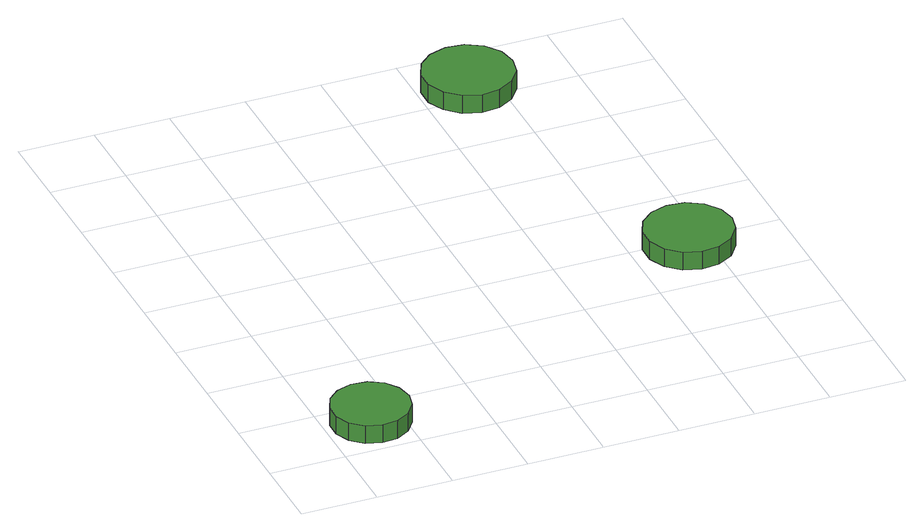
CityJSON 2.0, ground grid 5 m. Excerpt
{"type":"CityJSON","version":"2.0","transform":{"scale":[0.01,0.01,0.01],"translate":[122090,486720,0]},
"CityObjects":{
"tree1":{"type":"SolitaryVegetationObject","attributes":{"function":"something"},"geometry":[{"type":"MultiSurface","lod":"1","boundaries":[[[0,1,2,3,4,5,6,7,8,9,10,11,12,13,14]],[[15,16,17,18,19,20,21,22,23,24,25,26,27,28,29]],[[0,29,28,1]],[[1,28,27,2]],[[2,27,26,3]],[[3,26,25,4]],[[4,25,24,5]],[[5,24,23,6]],[[6,23,22,7]],[[7,22,21,8]],[[8,21,20,9]],[[9,20,19,10]],[[10,19,18,11]],[[11,18,17,12]],[[12,17,16,13]],[[13,16,15,14]],[[14,15,29,0]]]}]},
"tree2":{"type":"SolitaryVegetationObject","attributes":{"function":"something"},"geometry":[{"type":"MultiSurface","lod":"1","boundaries":[[[30,31,32,33,34,35,36,37,38,39,40,41,42,43,44]],[[45,46,47,48,49,50,51,52,53,54,55,56,57,58,59]],[[30,59,58,31]],[[31,58,57,32]],[[32,57,56,33]],[[33,56,55,34]],[[34,55,54,35]],[[35,54,53,36]],[[36,53,52,37]],[[37,52,51,38]],[[38,51,50,39]],[[39,50,49,40]],[[40,49,48,41]],[[41,48,47,42]],[[42,47,46,43]],[[43,46,45,44]],[[44,45,59,30]]]}]},
"tree3":{"type":"SolitaryVegetationObject","attributes":{"function":"something"},"geometry":[{"type":"MultiSurface","lod":"1","boundaries":[[[60,61,62,63,64,65,66,67,68,69,70,71,72,73,74]],[[75,76,77,78,79,80,81,82,83,84,85,86,87,88,89]],[[60,89,88,61]],[[61,88,87,62]],[[62,87,86,63]],[[63,86,85,64]],[[64,85,84,65]],[[65,84,83,66]],[[66,83,82,67]],[[67,82,81,68]],[[68,81,80,69]],[[69,80,79,70]],[[70,79,78,71]],[[71,78,77,72]],[[72,77,76,73]],[[73,76,75,74]],[[74,75,89,60]]]}]}
},
"vertices":[
[556,318,168],[534,422,168],[472,508,168],[380,561,168],[274,572,168],[173,539,168],[94,468,168],[51,371,168],[51,265,168],[94,168,168],[173,96,168],[274,64,168],[380,75,168],[472,128,168],[534,214,168],[534,214,41],[472,128,41],[380,75,41],[274,64,41],[173,96,41],[94,168,41],[51,265,41],[51,371,41],[94,468,41],[173,539,41],[274,572,41],[380,561,41],[472,508,41],[534,422,41],[556,318,41],
[3158,1436,173],[3133,1553,173],[3062,1650,173],[2958,1710,173],[2839,1722,173],[2725,1685,173],[2636,1605,173],[2587,1496,173],[2587,1376,173],[2636,1266,173],[2725,1186,173],[2839,1149,173],[2958,1161,173],[3062,1221,173],[3133,1318,173],[3133,1318,46],[3062,1221,46],[2958,1161,46],[2839,1149,46],[2725,1186,46],[2636,1266,46],[2587,1376,46],[2587,1496,46],[2636,1605,46],[2725,1685,46],[2839,1722,46],[2958,1710,46],[3062,1650,46],[3133,1553,46],[3158,1436,46],
[2614,3620,174],[2589,3740,174],[2516,3840,174],[2410,3901,174],[2288,3914,174],[2171,3876,174],[2079,3794,174],[2029,3682,174],[2029,3559,174],[2079,3446,174],[2171,3364,174],[2288,3326,174],[2410,3339,174],[2516,3400,174],[2589,3500,174],[2589,3500,47],[2516,3400,47],[2410,3339,47],[2288,3326,47],[2171,3364,47],[2079,3446,47],[2029,3559,47],[2029,3682,47],[2079,3794,47],[2171,3876,47],[2288,3914,47],[2410,3901,47],[2516,3840,47],[2589,3740,47],[2614,3620,47]
]}
